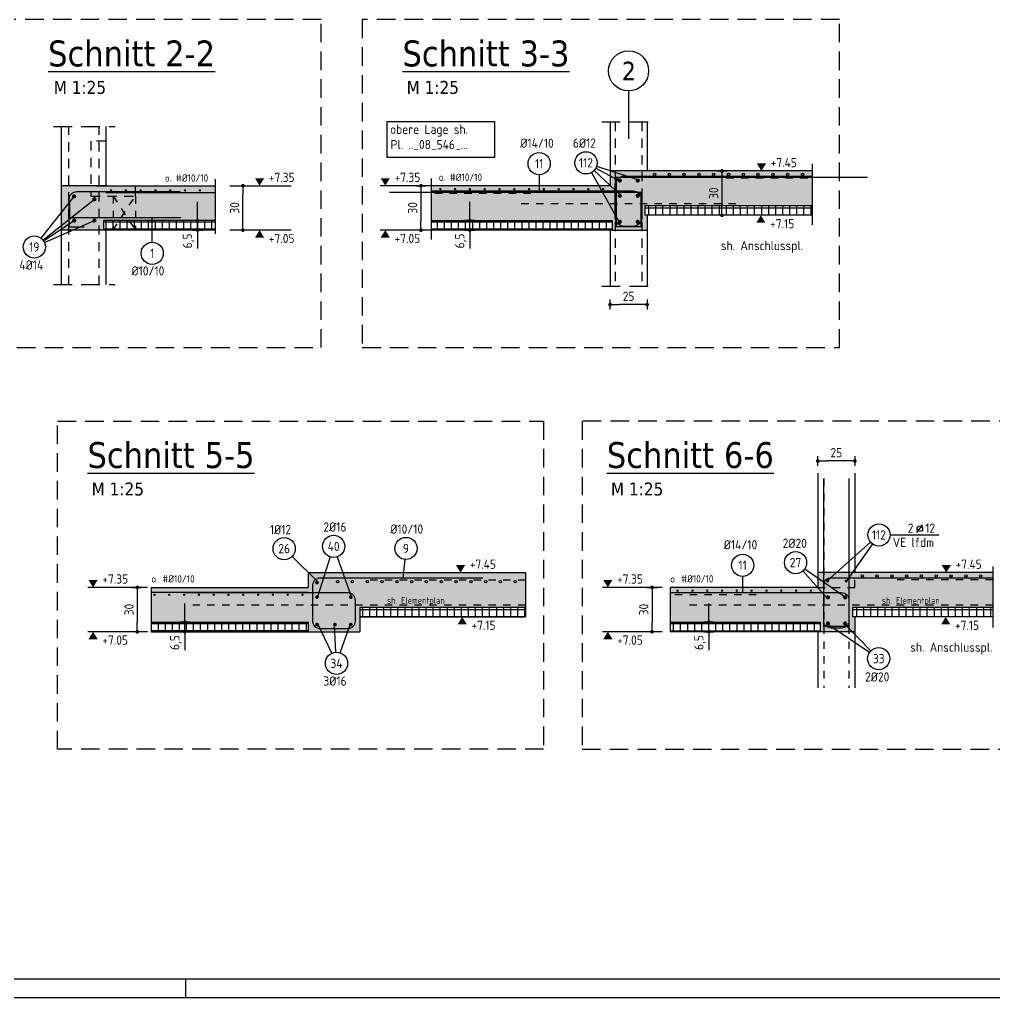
# Model space of a CAD drawing. Extents: x -5.2 to 88.6, y -7.1 to 49.1.
# Drawn here: x 14.24 to 27.42, y 0 to 13.21 of the extents above; entities that cross this region are included whole.
import ezdxf
from ezdxf.enums import TextEntityAlignment as Align

# ---------------------------------------------------------------- set-up
doc = ezdxf.new("R2010")
doc.units = 0
doc.header["$LTSCALE"] = 0.5
for name, pattern in [('AUSGEZOGEN', [1000.01, 1000, 0.01]), ('DASHED', [0.75, 0.5, -0.25]), ('HIDDEN', [0.375, 0.25, -0.125]), ('HIDDEN2', [0.187, 0.125, -0.062]), ('PUNKT', [0.175, 0.05, -0.125]), ('STRICHLINIE', [0.75, 0.5, -0.25]), ('VERDECKT', [0.375, 0.25, -0.125])]:
    doc.linetypes.add(name, pattern=pattern)
for name, color, linetype in [('ACHSEN', 7, 'Continuous'), ('AFU', 7, 'Continuous'), ('BETON', 7, 'Continuous'), ('DETAIL', 7, 'Continuous'), ('DRUEBER', 7, 'Continuous'), ('grau_mittel', 7, 'Continuous'), ('Halbfertigteile', 7, 'Continuous'), ('HILFE', 7, 'Continuous'), ('koten', 7, 'Continuous'), ('MASSE', 7, 'Continuous'), ('RAHMEN', 7, 'Continuous'), ('RND', 7, 'Continuous'), ('RND-1', 7, 'Continuous'), ('SFP_Achsen', 7, 'Continuous'), ('TEXT', 7, 'Continuous'), ('VERDECKT1', 7, 'Continuous')]:
    doc.layers.add(name, color=color, linetype=linetype)
doc.layers.add('NOPLOT', color=7, linetype='Continuous', plot=False)
doc.styles.add('helv', font='tahoma.ttf')
doc.styles.add('txt', font='isocp.shx')
doc.linetypes.add('AFU_50L', pattern='A,0.75,["/",Standard,S=0.2,R=0,X=-0.01,Y=-0.1],0.07,["/",Standard,S=0.2,R=0,X=-0.01,Y=-0.1],0.75', length=1.57)
doc.linetypes.add('AFU_50M', pattern='A,0.45,["/",Standard,S=0.2,R=0,X=-0.01,Y=-0.1],0.07,["/",Standard,S=0.2,R=0,X=-0.01,Y=-0.1],0.45', length=0.97)
doc.dimstyles.new('DOT_I', dxfattribs={"dimscale": 0.5, "dimtxt": 0.25, "dimasz": 0.25, "dimexe": 0.1, "dimexo": 0.3, "dimgap": 0.1, "dimtad": 1, "dimdec": 3, "dimzin": 3, "dimtxsty": 'txt', "dimblk": 'DOT', "dimblk1": 'DOT', "dimblk2": 'DOT', "dimsah": 1, "dimcen": 0.1, "dimse1": 1, "dimse2": 1, "dimazin": 0, "dimtfac": 1, "dimtdec": 4, "dimtix": 1, "dimtmove": 2, "dimatfit": 3, "dimfxl": 0, "dimtvp": 1, "dimtolj": 1, "dimtzin": 0, "dimarcsym": 0})
pattern_1 = [(180, (-0.6844, 0.85745), (-7e-18, -0.09525), []), (270, (-0.6844, 0.85745), (0.09525, -2e-17), [])]

# ---------------------------------------------------------------- blocks, each defined once
blk = doc.blocks.new('okrd_u')
at = {"layer": 'koten', "color": 7, "linetype": 'Continuous'}
blk.add_solid([(-0.125, -0.202), (0.125, -0.202), (0, 0)], dxfattribs=at)
at = {"layer": 'koten', "style": 'txt'}
blk.add_attdef('OKRD', (0.25, -0.35), '', height=0.25, dxfattribs=at)
blk = doc.blocks.new('okrd_o')
at = {"layer": 'koten', "color": 7, "linetype": 'Continuous'}
blk.add_solid([(-0.125, 0.202), (0.125, 0.202), (0, 0)], dxfattribs=at)
at = {"layer": 'koten', "style": 'txt'}
blk.add_attdef('OKRD', (0.25, 0.1), '', height=0.25, dxfattribs=at)
blk = doc.blocks.new('DOT')
at = {"layer": 'MASSE', "color": 7, "linetype": 'Continuous'}
for p, q in [((0, 0), (-1, 0)), ((0, 0.54), (0, -0.54))]:
    blk.add_line(p, q, dxfattribs=at)
at = {"layer": 'MASSE', "color": 7, "linetype": 'Continuous', "const_width": 0.2}
blk.add_lwpolyline([(-0.1, 0, 1), (0.1, 0, 1)], format="xyb", close=True, dxfattribs=at)
blk = doc.blocks.new('*D24')
at = {"layer": 'Defpoints', "color": 0, "linetype": 'AUSGEZOGEN', "transparency": 16777216}
for p in [(17.261, 10.966), (17.261, 10.966), (17.261, 10.366)]:
    blk.add_point(p, dxfattribs=at)
at = {"layer": 'MASSE', "color": 0, "linetype": 'AUSGEZOGEN', "lineweight": -2, "transparency": 16777216}
blk.add_line((17.261, 10.491), (17.261, 10.841), dxfattribs=at)
at = {"layer": 'MASSE', "color": 0, "linetype": 'AUSGEZOGEN', "lineweight": -2, "transparency": 16777216, "xscale": 0.125, "yscale": 0.125, "zscale": 0.125}
for p, rotation in [((17.261, 10.966), 90), ((17.261, 10.366), 270)]:
    blk.add_blockref('DOT', p, dxfattribs=dict(at, rotation=rotation))
at = {"layer": 'MASSE', "color": 0, "linetype": 'AUSGEZOGEN', "transparency": 16777216, "insert": (17.149, 10.666), "char_height": 0.125, "attachment_point": 5, "rotation": 90, "style": 'txt'}
blk.add_mtext('\\A1;30', dxfattribs=at)
blk = doc.blocks.new('*D25')
at = {"layer": 'Defpoints', "color": 0, "linetype": 'AUSGEZOGEN', "transparency": 16777216}
for p in [(22.223, 9.36), (22.223, 9.36), (22.723, 9.36)]:
    blk.add_point(p, dxfattribs=at)
at = {"layer": 'MASSE', "color": 0, "linetype": 'AUSGEZOGEN', "lineweight": -2, "transparency": 16777216}
blk.add_line((22.598, 9.36), (22.348, 9.36), dxfattribs=at)
at = {"layer": 'MASSE', "color": 0, "linetype": 'AUSGEZOGEN', "lineweight": -2, "transparency": 16777216, "xscale": 0.125, "yscale": 0.125, "zscale": 0.125, "rotation": 180}
blk.add_blockref('DOT', (22.223, 9.36), dxfattribs=at)
at = {"layer": 'MASSE', "color": 0, "linetype": 'AUSGEZOGEN', "lineweight": -2, "transparency": 16777216, "xscale": 0.125, "yscale": 0.125, "zscale": 0.125}
blk.add_blockref('DOT', (22.723, 9.36), dxfattribs=at)
at = {"layer": 'MASSE', "color": 0, "linetype": 'AUSGEZOGEN', "transparency": 16777216, "insert": (22.473, 9.472), "char_height": 0.125, "attachment_point": 5, "style": 'txt'}
blk.add_mtext('\\A1;25', dxfattribs=at)
blk = doc.blocks.new('*D26')
at = {"layer": 'Defpoints', "color": 0, "linetype": 'AUSGEZOGEN', "transparency": 16777216}
for p in [(23.734, 11.166), (23.734, 10.566), (23.734, 10.566)]:
    blk.add_point(p, dxfattribs=at)
at = {"layer": 'MASSE', "color": 0, "linetype": 'AUSGEZOGEN', "lineweight": -2, "transparency": 16777216}
blk.add_line((23.734, 11.041), (23.734, 10.691), dxfattribs=at)
at = {"layer": 'MASSE', "color": 0, "linetype": 'AUSGEZOGEN', "lineweight": -2, "transparency": 16777216, "xscale": 0.125, "yscale": 0.125, "zscale": 0.125}
for p, rotation in [((23.734, 11.166), 90), ((23.734, 10.566), 270)]:
    blk.add_blockref('DOT', p, dxfattribs=dict(at, rotation=rotation))
at = {"layer": 'MASSE', "color": 0, "linetype": 'AUSGEZOGEN', "transparency": 16777216, "insert": (23.622, 10.866), "char_height": 0.125, "attachment_point": 5, "rotation": 90, "style": 'txt'}
blk.add_mtext('\\A1;30', dxfattribs=at)
blk = doc.blocks.new('RND_HIN')
at = {"layer": 'RND', "color": 7, "linetype": 'Continuous'}
blk.add_circle((0, 0), 0.3, dxfattribs=at)
at = {"layer": 'RND', "color": 7, "linetype": 'Continuous', "style": 'txt'}
blk.add_attdef('POSI', text='', height=0.25, dxfattribs=at).set_placement((0, 0), align=Align.MIDDLE)
blk = doc.blocks.new('*D27')
at = {"layer": 'Defpoints', "color": 0, "linetype": 'AUSGEZOGEN', "transparency": 16777216}
for p in [(19.667, 10.966), (19.667, 10.366), (19.667, 10.366)]:
    blk.add_point(p, dxfattribs=at)
at = {"layer": 'MASSE', "color": 0, "linetype": 'AUSGEZOGEN', "lineweight": -2, "transparency": 16777216}
blk.add_line((19.667, 10.841), (19.667, 10.491), dxfattribs=at)
at = {"layer": 'MASSE', "color": 0, "linetype": 'AUSGEZOGEN', "lineweight": -2, "transparency": 16777216, "xscale": 0.125, "yscale": 0.125, "zscale": 0.125}
for p, rotation in [((19.667, 10.966), 90), ((19.667, 10.366), 270)]:
    blk.add_blockref('DOT', p, dxfattribs=dict(at, rotation=rotation))
at = {"layer": 'MASSE', "color": 0, "linetype": 'AUSGEZOGEN', "transparency": 16777216, "insert": (19.555, 10.666), "char_height": 0.125, "attachment_point": 5, "rotation": 90, "style": 'txt'}
blk.add_mtext('\\A1;30', dxfattribs=at)
blk = doc.blocks.new('*D31')
at = {"layer": 'Defpoints', "color": 0, "linetype": 'AUSGEZOGEN', "transparency": 16777216}
for p in [(15.834, 5.54), (15.834, 4.94), (15.834, 4.94)]:
    blk.add_point(p, dxfattribs=at)
at = {"layer": 'MASSE', "color": 0, "linetype": 'AUSGEZOGEN', "lineweight": -2, "transparency": 16777216}
blk.add_line((15.834, 5.415), (15.834, 5.065), dxfattribs=at)
at = {"layer": 'MASSE', "color": 0, "linetype": 'AUSGEZOGEN', "lineweight": -2, "transparency": 16777216, "xscale": 0.125, "yscale": 0.125, "zscale": 0.125}
for p, rotation in [((15.834, 5.54), 90), ((15.834, 4.94), 270)]:
    blk.add_blockref('DOT', p, dxfattribs=dict(at, rotation=rotation))
at = {"layer": 'MASSE', "color": 0, "linetype": 'AUSGEZOGEN', "transparency": 16777216, "insert": (15.722, 5.24), "char_height": 0.125, "attachment_point": 5, "rotation": 90, "style": 'txt'}
blk.add_mtext('\\A1;30', dxfattribs=at)
blk = doc.blocks.new('DINA0')
at = {"layer": 'RAHMEN', "color": 5}
blk.add_line((2, 0.5), (118.4, 0.5), dxfattribs=at)
at = {"layer": 'RAHMEN', "color": 7}
blk.add_line((21, 0), (21, 0.5), dxfattribs=at)
at = {"layer": 'RAHMEN'}
blk.add_line((0, 0), (118.9, 0), dxfattribs=at)
blk = doc.blocks.new('*D49')
at = {"layer": 'Defpoints', "color": 0, "linetype": 'AUSGEZOGEN', "transparency": 16777216}
for p in [(22.791, 5.54), (22.791, 4.94), (22.791, 4.94)]:
    blk.add_point(p, dxfattribs=at)
at = {"layer": 'MASSE', "color": 0, "linetype": 'AUSGEZOGEN', "lineweight": -2, "transparency": 16777216}
blk.add_line((22.791, 5.415), (22.791, 5.065), dxfattribs=at)
at = {"layer": 'MASSE', "color": 0, "linetype": 'AUSGEZOGEN', "lineweight": -2, "transparency": 16777216, "xscale": 0.125, "yscale": 0.125, "zscale": 0.125}
for p, rotation in [((22.791, 5.54), 90), ((22.791, 4.94), 270)]:
    blk.add_blockref('DOT', p, dxfattribs=dict(at, rotation=rotation))
at = {"layer": 'MASSE', "color": 0, "linetype": 'AUSGEZOGEN', "transparency": 16777216, "insert": (22.678, 5.24), "char_height": 0.125, "attachment_point": 5, "rotation": 90, "style": 'txt'}
blk.add_mtext('\\A1;30', dxfattribs=at)
blk = doc.blocks.new('*D50')
at = {"layer": 'Defpoints', "color": 0, "linetype": 'AUSGEZOGEN', "transparency": 16777216}
for p in [(25.03, 7.247), (25.03, 7.247), (25.53, 7.247)]:
    blk.add_point(p, dxfattribs=at)
at = {"layer": 'MASSE', "color": 0, "linetype": 'AUSGEZOGEN', "lineweight": -2, "transparency": 16777216}
blk.add_line((25.405, 7.247), (25.155, 7.247), dxfattribs=at)
at = {"layer": 'MASSE', "color": 0, "linetype": 'AUSGEZOGEN', "lineweight": -2, "transparency": 16777216, "xscale": 0.125, "yscale": 0.125, "zscale": 0.125, "rotation": 180}
blk.add_blockref('DOT', (25.03, 7.247), dxfattribs=at)
at = {"layer": 'MASSE', "color": 0, "linetype": 'AUSGEZOGEN', "lineweight": -2, "transparency": 16777216, "xscale": 0.125, "yscale": 0.125, "zscale": 0.125}
blk.add_blockref('DOT', (25.53, 7.247), dxfattribs=at)
at = {"layer": 'MASSE', "color": 0, "linetype": 'AUSGEZOGEN', "transparency": 16777216, "insert": (25.28, 7.36), "char_height": 0.125, "attachment_point": 5, "style": 'txt'}
blk.add_mtext('\\A1;25', dxfattribs=at)
blk = doc.blocks.new('RND_LEI')
at = {"layer": 'RND', "color": 7, "linetype": 'Continuous'}
blk.add_line((1.022, 0.066), (1.19, 0.27), dxfattribs=at)
for centre, radius in [((0, 0), 0.3), ((1.106, 0.168), 0.075)]:
    blk.add_circle(centre, radius, dxfattribs=at)
at = {"layer": 'RND', "color": 7, "linetype": 'Continuous', "style": 'txt'}
blk.add_attdef('ANZ', text='', height=0.25, dxfattribs=at).set_placement((0.931, 0.057), align=Align.RIGHT)
for tag, p in [('DUM', (1.253, 0.057)), ('ABSTD', (1.674, 0.057)), ('POSTXT', (0.374, -0.327))]:
    blk.add_attdef(tag, p, '', height=0.25, dxfattribs=at)
blk.add_attdef('POSL', text='', height=0.25, dxfattribs=at).set_placement((0, 0), align=Align.MIDDLE)
blk = doc.blocks.new('*D71')
at = {"layer": 'Defpoints', "color": 0, "linetype": 'AUSGEZOGEN', "transparency": 16777216}
for p in [(16.476, 5.07), (16.476, 5.07), (16.476, 4.94)]:
    blk.add_point(p, dxfattribs=at)
at = {"layer": 'MASSE', "color": 0, "linetype": 'AUSGEZOGEN', "lineweight": -2, "transparency": 16777216}
for p, q in [((16.476, 5.195), (16.476, 5.32)), ((16.476, 4.94), (16.476, 5.07)), ((16.476, 4.815), (16.476, 4.69))]:
    blk.add_line(p, q, dxfattribs=at)
at = {"layer": 'MASSE', "color": 0, "linetype": 'AUSGEZOGEN', "lineweight": -2, "transparency": 16777216, "xscale": 0.125, "yscale": 0.125, "zscale": 0.125}
for p, rotation in [((16.476, 5.07), 270), ((16.476, 4.94), 90)]:
    blk.add_blockref('DOT', p, dxfattribs=dict(at, rotation=rotation))
at = {"layer": 'MASSE', "color": 0, "linetype": 'AUSGEZOGEN', "transparency": 16777216, "insert": (16.355, 4.794), "char_height": 0.125, "attachment_point": 5, "rotation": 90, "style": 'txt'}
blk.add_mtext('\\A1;6,5', dxfattribs=at)
blk = doc.blocks.new('*D72')
at = {"layer": 'Defpoints', "color": 0, "linetype": 'AUSGEZOGEN', "transparency": 16777216}
for p in [(23.559, 5.07), (23.559, 5.07), (23.559, 4.94)]:
    blk.add_point(p, dxfattribs=at)
at = {"layer": 'MASSE', "color": 0, "linetype": 'AUSGEZOGEN', "lineweight": -2, "transparency": 16777216}
for p, q in [((23.559, 5.195), (23.559, 5.32)), ((23.559, 4.94), (23.559, 5.07)), ((23.559, 4.815), (23.559, 4.69))]:
    blk.add_line(p, q, dxfattribs=at)
at = {"layer": 'MASSE', "color": 0, "linetype": 'AUSGEZOGEN', "lineweight": -2, "transparency": 16777216, "xscale": 0.125, "yscale": 0.125, "zscale": 0.125}
for p, rotation in [((23.559, 5.07), 270), ((23.559, 4.94), 90)]:
    blk.add_blockref('DOT', p, dxfattribs=dict(at, rotation=rotation))
at = {"layer": 'MASSE', "color": 0, "linetype": 'AUSGEZOGEN', "transparency": 16777216, "insert": (23.437, 4.794), "char_height": 0.125, "attachment_point": 5, "rotation": 90, "style": 'txt'}
blk.add_mtext('\\A1;6,5', dxfattribs=at)
blk = doc.blocks.new('*D73')
at = {"layer": 'Defpoints', "color": 0, "linetype": 'AUSGEZOGEN', "transparency": 16777216}
for p in [(20.327, 10.496), (20.327, 10.496), (20.327, 10.366)]:
    blk.add_point(p, dxfattribs=at)
at = {"layer": 'MASSE', "color": 0, "linetype": 'AUSGEZOGEN', "lineweight": -2, "transparency": 16777216}
for p, q in [((20.327, 10.621), (20.327, 10.746)), ((20.327, 10.366), (20.327, 10.496)), ((20.327, 10.241), (20.327, 10.116))]:
    blk.add_line(p, q, dxfattribs=at)
at = {"layer": 'MASSE', "color": 0, "linetype": 'AUSGEZOGEN', "lineweight": -2, "transparency": 16777216, "xscale": 0.125, "yscale": 0.125, "zscale": 0.125}
for p, rotation in [((20.327, 10.496), 270), ((20.327, 10.366), 90)]:
    blk.add_blockref('DOT', p, dxfattribs=dict(at, rotation=rotation))
at = {"layer": 'MASSE', "color": 0, "linetype": 'AUSGEZOGEN', "transparency": 16777216, "insert": (20.206, 10.219), "char_height": 0.125, "attachment_point": 5, "rotation": 90, "style": 'txt'}
blk.add_mtext('\\A1;6,5', dxfattribs=at)
blk = doc.blocks.new('*D76')
at = {"layer": 'Defpoints', "color": 0, "linetype": 'AUSGEZOGEN', "transparency": 16777216}
for p in [(16.648, 10.496), (16.648, 10.496), (16.648, 10.366)]:
    blk.add_point(p, dxfattribs=at)
at = {"layer": 'MASSE', "color": 0, "linetype": 'AUSGEZOGEN', "lineweight": -2, "transparency": 16777216}
for p, q in [((16.648, 10.621), (16.648, 10.746)), ((16.648, 10.366), (16.648, 10.496)), ((16.648, 10.241), (16.648, 10.116))]:
    blk.add_line(p, q, dxfattribs=at)
at = {"layer": 'MASSE', "color": 0, "linetype": 'AUSGEZOGEN', "lineweight": -2, "transparency": 16777216, "xscale": 0.125, "yscale": 0.125, "zscale": 0.125}
for p, rotation in [((16.648, 10.496), 270), ((16.648, 10.366), 90)]:
    blk.add_blockref('DOT', p, dxfattribs=dict(at, rotation=rotation))
at = {"layer": 'MASSE', "color": 0, "linetype": 'AUSGEZOGEN', "transparency": 16777216, "insert": (16.526, 10.219), "char_height": 0.125, "attachment_point": 5, "rotation": 90, "style": 'txt'}
blk.add_mtext('\\A1;6,5', dxfattribs=at)

msp = doc.modelspace()

# ---------------------------------------------------------------- hatches: boundary and pattern name
at = {"layer": 'grau_mittel', "transparency": 33554687}
h = msp.add_hatch(color=61, dxfattribs=at)
h.paths.add_polyline_path([(24.9524, 11.0758), (24.9524, 11.1658), (22.7228, 11.1658), (22.2228, 11.1658), (22.2228, 10.9658), (19.8029, 10.9658), (19.8029, 10.8758), (22.3028, 10.8758), (22.3028, 11.0758)])
h.paths.add_polyline_path([(24.9524, 10.6958), (24.9524, 11.0758), (22.3028, 11.0758), (22.3028, 10.8758), (22.6428, 10.8758), (22.6428, 10.4158), (22.3028, 10.4158), (22.3028, 10.8758), (19.8029, 10.8758), (19.8029, 10.4958), (22.2528, 10.4958), (22.2528, 10.3658), (22.7228, 10.3658), (22.7228, 10.5658), (22.6928, 10.5658), (22.6928, 10.6958)])
h.paths.add_polyline_path([(22.6428, 10.8758), (22.3028, 10.8758), (22.3028, 10.4158), (22.6428, 10.4158)], flags=17)
for points in [[(14.8078, 10.9658), (14.8078, 10.3658), (15.3778, 10.3658), (15.3778, 10.4958), (16.8874, 10.4958), (16.8874, 10.9658)], [(27.3945, 5.2701), (27.3945, 5.7401), (25.5301, 5.7401), (25.0301, 5.7401), (25.0301, 5.5401), (23.0347, 5.5401), (23.0347, 5.0701), (25.0601, 5.0701), (25.0601, 4.9401), (25.5301, 4.9401), (25.5301, 5.1401), (25.5001, 5.1401), (25.5001, 5.2701)]]:
    msp.add_hatch(color=61, dxfattribs=at).paths.add_polyline_path(points)
at = {"layer": 'grau_mittel'}
msp.add_hatch(color=61, dxfattribs=at).paths.add_polyline_path([(18.8416, 5.2701), (21.0788, 5.2701), (21.0788, 5.7401), (18.1416, 5.7401), (18.1416, 5.5401), (16.0231, 5.5401), (16.0231, 5.0701), (18.1416, 5.0701), (18.1416, 4.9401), (18.8416, 4.9401)])
at = {"layer": 'Halbfertigteile', "linetype": 'AUSGEZOGEN', "transparency": 33554687}
h = msp.add_hatch(dxfattribs=at)
h.set_pattern_fill('ANSI37', color=171, scale=0.03, angle=135, style=0)
h.set_pattern_definition(pattern_1)
h.paths.add_polyline_path([(19.8029, 10.4958), (19.8029, 10.3658), (22.2528, 10.3658), (22.2528, 10.4958)])
h.paths.add_polyline_path([(22.6928, 10.6958), (22.6928, 10.5658), (24.9524, 10.5658), (24.9524, 10.6958)])
h = msp.add_hatch(dxfattribs=at)
h.set_pattern_fill('ANSI37', color=171, scale=0.03, angle=135, style=0)
h.set_pattern_definition(pattern_1)
h.paths.add_polyline_path([(15.3778, 10.4958), (15.3778, 10.3658), (16.8874, 10.3658), (16.8874, 10.4958)])
h = msp.add_hatch(dxfattribs=at)
h.set_pattern_fill('ANSI37', color=171, scale=0.03, angle=135, style=0)
h.set_pattern_definition([(180, (-24.64875, -4.56825), (-7e-18, -0.09525), []), (270, (-24.64875, -4.56825), (0.09525, -2e-17), [])])
h.paths.add_polyline_path([(18.1416, 4.9401), (18.1416, 5.0701), (16.0231, 5.0701), (16.0231, 4.9401)])
h.paths.add_polyline_path([(21.0788, 5.1401), (21.0788, 5.2701), (18.8416, 5.2701), (18.8416, 5.1401)])
at = {"layer": 'Halbfertigteile', "transparency": 33554687}
h = msp.add_hatch(dxfattribs=at)
h.set_pattern_fill('ANSI37', color=171, scale=0.03, angle=135, style=0)
h.set_pattern_definition([(180, (11.93639, 18.76583), (-7e-18, -0.09525), []), (270, (11.93639, 18.76583), (0.09525, -2e-17), [])])
h.paths.add_polyline_path([(23.0347, 5.0701), (23.0347, 4.9401), (25.0601, 4.9401), (25.0601, 5.0701)])
h.paths.add_polyline_path([(25.5001, 5.2701), (25.5001, 5.1401), (27.3945, 5.1401), (27.3945, 5.2701)])

# ---------------------------------------------------------------- linework, layer by layer
at = {"layer": 'ACHSEN', "color": 140, "linetype": 'AUSGEZOGEN'}
msp.add_line((22.4728, 12.2465), (22.4728, 11.599), dxfattribs=at)
at = {"layer": 'AFU', "color": 8, "linetype": 'AFU_50M'}
for p, q in [((22.7228, 11.1658), (22.2228, 11.1658)), ((15.3778, 10.3658), (14.8078, 10.3658)), ((22.2528, 10.3658), (22.7228, 10.3658)), ((25.5301, 5.7401), (25.0301, 5.7401)), ((25.5301, 4.9401), (25.0601, 4.9401))]:
    msp.add_line(p, q, dxfattribs=at)
at = {"layer": 'AFU', "color": 8, "linetype": 'AFU_50L'}
msp.add_line((15.4078, 10.9658), (14.8078, 10.9658), dxfattribs=at)
at = {"layer": 'BETON', "color": 6, "linetype": 'AUSGEZOGEN'}
for p, q in [((14.8078, 9.6296), (14.8078, 11.7671)), ((15.4078, 11.7671), (15.4078, 10.9658)), ((22.2228, 11.8284), (22.2228, 10.9658)), ((22.7228, 11.8284), (22.7228, 11.1658)), ((24.9524, 11.1658), (22.7228, 11.1658)), ((15.4078, 10.9658), (16.8874, 10.9658)), ((22.2228, 10.9658), (19.8029, 10.9658)), ((24.9524, 10.6958), (22.6928, 10.6958)), ((22.6928, 10.6958), (22.6928, 10.5658)), ((16.8874, 10.4958), (15.3778, 10.4958)), ((15.3778, 10.4958), (15.3778, 10.3658)), ((19.8029, 10.4958), (22.2528, 10.4958)), ((22.2528, 10.4958), (22.2528, 10.3658)), ((24.9524, 10.5658), (22.6928, 10.5658)), ((22.7228, 10.5658), (22.7228, 9.6102)), ((16.8874, 10.3658), (15.3778, 10.3658)), ((15.4078, 10.3658), (15.4078, 9.6296)), ((22.2528, 10.3658), (19.8029, 10.3658)), ((22.2228, 10.3658), (22.2228, 9.6102)), ((25.0301, 7.0834), (25.0301, 5.5401)), ((25.5301, 7.0834), (25.5301, 5.7401)), ((18.1416, 5.7401), (21.0788, 5.7401)), ((18.1416, 5.7401), (18.1416, 5.5401)), ((27.3945, 5.7401), (25.5301, 5.7401)), ((16.0231, 5.5401), (18.1416, 5.5401)), ((25.0301, 5.5401), (23.0347, 5.5401)), ((18.8416, 5.2701), (18.8416, 4.9401)), ((21.0788, 5.2701), (18.8416, 5.2701)), ((27.3945, 5.2701), (25.5001, 5.2701)), ((25.5001, 5.2701), (25.5001, 5.1401)), ((16.0231, 5.0701), (18.1416, 5.0701)), ((18.1416, 5.0701), (18.1416, 4.9401)), ((18.8416, 5.1401), (21.0788, 5.1401)), ((23.0347, 5.0701), (25.0601, 5.0701)), ((25.0601, 5.0701), (25.0601, 4.9401)), ((27.3945, 5.1401), (25.5001, 5.1401)), ((25.5301, 5.1401), (25.5301, 4.1807)), ((16.0231, 4.9401), (18.8416, 4.9401)), ((25.0601, 4.9401), (23.0347, 4.9401)), ((25.0301, 4.9401), (25.0301, 4.1807))]:
    msp.add_line(p, q, dxfattribs=at)
at = {"layer": 'BETON', "color": 7, "linetype": 'AUSGEZOGEN'}
for p, q in [((14.8578, 10.9658), (14.8078, 10.9658)), ((15.2778, 10.9658), (15.4078, 10.9658))]:
    msp.add_line(p, q, dxfattribs=at)
at = {"layer": 'DETAIL', "color": 102, "linetype": 'STRICHLINIE'}
for points in [[(13.833, 13.2105), (13.833, 8.7783), (18.3188, 8.7783), (18.3188, 13.2105)], [(18.8737, 13.2105), (18.8737, 8.7783), (25.3217, 8.7783), (25.3217, 13.2105)], [(14.7559, 3.3526), (14.7559, 7.7848), (21.3249, 7.7848), (21.3249, 3.3526)], [(21.8434, 7.7848), (21.8434, 3.3526), (27.7286, 3.3526), (27.7286, 7.7848)]]:
    msp.add_lwpolyline(points, close=True, dxfattribs=at)
at = {"layer": 'DRUEBER', "color": 171, "linetype": 'PUNKT'}
for p, q in [((15.5078, 10.8258), (15.5078, 10.3658)), ((15.5078, 10.3658), (15.8078, 10.8258)), ((15.5078, 10.8258), (15.8078, 10.3658)), ((15.8078, 10.8258), (15.8078, 10.3658))]:
    msp.add_line(p, q, dxfattribs=at)
at = {"layer": 'DRUEBER', "color": 7, "linetype": 'PUNKT'}
for p, q in [((25.5301, 5.5401), (25.5301, 5.7401)), ((25.0301, 5.5401), (25.5301, 5.5401))]:
    msp.add_line(p, q, dxfattribs=at)
at = {"layer": 'HILFE', "color": 102, "linetype": 'DASHED'}
for p, q in [((14.7016, 11.7671), (15.5342, 11.7671)), ((22.1106, 11.8284), (22.8574, 11.8284)), ((14.7016, 9.6296), (15.5342, 9.6296)), ((22.1106, 9.6102), (22.8574, 9.6102))]:
    msp.add_line(p, q, dxfattribs=at)
at = {"layer": 'HILFE', "color": 102, "linetype": 'AUSGEZOGEN'}
for p, q in [((17.084, 10.9658), (17.9114, 10.9658)), ((19.8029, 10.9658), (19.1139, 10.9658)), ((17.9114, 10.3658), (17.084, 10.3658)), ((19.8029, 10.3658), (19.1139, 10.3658)), ((15.97, 5.5401), (15.1655, 5.5401)), ((22.9265, 5.5401), (22.122, 5.5401)), ((15.97, 4.9401), (15.1655, 4.9401)), ((22.9265, 4.9401), (22.122, 4.9401))]:
    msp.add_line(p, q, dxfattribs=at)
msp.add_lwpolyline([(19.2116, 11.8322), (20.6592, 11.8322), (20.6592, 11.3471), (19.2116, 11.3471)], close=True, dxfattribs=at)
at = {"layer": 'NOPLOT', "color": 191, "linetype": 'Continuous'}
for p, q in [((24.9524, 11.2627), (24.9524, 10.4386)), ((16.8874, 11.0538), (16.8874, 10.315)), ((19.8029, 11.0627), (19.8029, 10.2386)), ((27.3945, 5.822), (27.3945, 4.9963))]:
    msp.add_line(p, q, dxfattribs=at)
at = {"layer": 'NOPLOT', "color": 191, "linetype": 'AUSGEZOGEN'}
for p, q in [((21.0788, 5.7401), (21.0788, 5.1401)), ((16.0231, 5.5401), (16.0231, 4.9401)), ((23.0347, 5.5401), (23.0347, 4.9401))]:
    msp.add_line(p, q, dxfattribs=at)
at = {"layer": 'NOPLOT', "color": 191, "linetype": 'Continuous'}
for points in [[(25.7028, 11.0758), (22.3028, 11.0758), (22.3028, 10.4158), (22.6428, 10.4158), (22.6428, 10.8758), (19.2428, 10.8758)], [(25.4501, 7.0101), (25.4501, 5.0101), (25.1101, 5.0101), (25.1101, 7.0101)]]:
    msp.add_lwpolyline(points, dxfattribs=at)
at = {"layer": 'RND', "color": 1, "linetype": 'HIDDEN'}
for p, q in [((22.2928, 11.8284), (22.2928, 9.6102)), ((22.6528, 11.8284), (22.6528, 9.6102))]:
    msp.add_line(p, q, dxfattribs=at)
at = {"layer": 'RND', "color": 102, "linetype": 'AUSGEZOGEN'}
for p, q in [((22.0397, 11.2291), (22.6212, 11.0416)), ((21.2643, 11.1138), (21.2643, 10.8958)), ((21.9701, 11.1442), (22.3408, 10.4811)), ((22.0064, 11.1726), (22.3584, 10.8431)), ((22.0289, 11.2039), (22.3408, 11.0357)), ((14.535, 10.2556), (14.9805, 10.8214)), ((14.5596, 10.2311), (15.2547, 10.7837)), ((14.5672, 10.2208), (14.9805, 10.4952)), ((14.5795, 10.1982), (15.2547, 10.4952)), ((16.0356, 10.2026), (16.0356, 10.5308)), ((25.7435, 6.1485), (25.1572, 5.627)), ((25.7691, 6.1257), (25.4121, 5.6202)), ((17.9258, 5.9574), (18.2706, 5.6172)), ((18.4419, 5.9502), (18.271, 5.4127)), ((18.537, 5.9516), (18.7255, 5.4147)), ((19.4497, 5.9164), (19.4242, 5.6644)), ((24.014, 5.6881), (24.014, 5.4701)), ((24.8284, 5.7624), (25.1474, 5.4026)), ((24.8524, 5.7895), (25.4034, 5.4096)), ((18.4617, 4.6497), (18.2727, 5.048)), ((18.5178, 4.6639), (18.4982, 5.0264)), ((18.5762, 4.6555), (18.7081, 5.0264)), ((25.7285, 4.661), (25.1663, 5.0386)), ((25.7478, 4.6843), (25.3994, 5.0386))]:
    msp.add_line(p, q, dxfattribs=at)
at = {"layer": 'RND', "color": 7, "linetype": 'HIDDEN2'}
for p, q in [((23.7928, 11.0718), (24.9524, 11.0718)), ((23.9228, 10.7204), (21.0228, 10.7204)), ((27.3945, 5.6401), (26.1001, 5.6401)), ((21.0788, 5.2995), (16.5857, 5.2995)), ((27.3945, 5.2995), (23.2741, 5.2995))]:
    msp.add_line(p, q, dxfattribs=at)
at = {"layer": 'RND', "color": 1, "linetype": 'HIDDEN2'}
for p, q in [((21.1528, 10.8627), (19.8029, 10.8627)), ((24.199, 5.4388), (23.0347, 5.4388))]:
    msp.add_line(p, q, dxfattribs=at)
at = {"layer": 'RND', "color": 7, "linetype": 'AUSGEZOGEN'}
msp.add_line((26.0056, 6.2482), (26.6656, 6.2482), dxfattribs=at)
at = {"layer": 'RND', "color": 1, "linetype": 'HIDDEN'}
for points in [[(14.9078, 9.6296), (14.9078, 11.7671)], [(15.3204, 9.6296), (15.3204, 11.7671)]]:
    msp.add_lwpolyline(points, dxfattribs=at)
at = {"layer": 'RND', "color": 1, "linetype": 'AUSGEZOGEN'}
for points in [[(19.8029, 10.8958), (22.5328, 10.8958, -0.4142136), (22.6528, 10.7758), (22.6528, 10.5358, -0.4142136), (22.5328, 10.4158), (22.4128, 10.4158, -0.4142136), (22.2928, 10.5358), (22.2928, 10.9758, -0.4142136), (22.4128, 11.0958), (24.9524, 11.0958)], [(15.1144, 10.4058), (14.9144, 10.4058), (14.9144, 10.7858, -0.4142136), (15.0144, 10.8858), (16.4144, 10.8858)], [(23.0347, 5.4701), (25.3501, 5.4701, -0.4142136), (25.4501, 5.3701), (25.4501, 5.0901, -0.4142136), (25.3501, 4.9901), (25.2101, 4.9901, -0.4142136), (25.1101, 5.0901), (25.1101, 5.5701, -0.4142136), (25.2101, 5.6701), (27.3945, 5.6701)]]:
    msp.add_lwpolyline(points, format="xyb", dxfattribs=at)
at = {"layer": 'RND', "color": 7, "linetype": 'AUSGEZOGEN'}
for points, const_width in [([(22.3543, 11.049, 1), (22.3543, 11.021, 1)], 0.028), ([(22.5968, 11.049, 1), (22.5968, 11.021, 1)], 0.028), ([(14.9665, 10.8214, 1), (14.9945, 10.8214, 1)], 0.028), ([(15.4714, 10.903, 1), (15.4874, 10.903, 1)], 0.016), ([(15.6794, 10.911, 1), (15.6794, 10.895, 1)], 0.016), ([(15.8794, 10.911, 1), (15.8794, 10.895, 1)], 0.016), ([(16.0794, 10.911, 1), (16.0794, 10.895, 1)], 0.016), ([(16.2794, 10.911, 1), (16.2794, 10.895, 1)], 0.016), ([(16.4794, 10.911, 1), (16.4794, 10.895, 1)], 0.016), ([(16.6794, 10.911, 1), (16.6794, 10.895, 1)], 0.016), ([(19.9283, 10.9288, 1), (19.9283, 10.9128, 1)], 0.016), ([(20.1283, 10.9288, 1), (20.1283, 10.9128, 1)], 0.016), ([(20.3283, 10.9288, 1), (20.3283, 10.9128, 1)], 0.016), ([(20.5283, 10.9288, 1), (20.5283, 10.9128, 1)], 0.016), ([(20.7283, 10.9288, 1), (20.7283, 10.9128, 1)], 0.016), ([(20.9283, 10.9288, 1), (20.9283, 10.9128, 1)], 0.016), ([(21.1283, 10.9288, 1), (21.1283, 10.9128, 1)], 0.016), ([(21.3283, 10.9288, 1), (21.3283, 10.9128, 1)], 0.016), ([(21.5283, 10.9288, 1), (21.5283, 10.9128, 1)], 0.016), ([(21.7283, 10.9288, 1), (21.7283, 10.9128, 1)], 0.016), ([(21.9283, 10.9288, 1), (21.9283, 10.9128, 1)], 0.016), ([(22.1283, 10.9288, 1), (22.1283, 10.9128, 1)], 0.016), ([(22.3543, 10.8438, 1), (22.3543, 10.8158, 1)], 0.028), ([(22.5968, 10.8438, 1), (22.5968, 10.8158, 1)], 0.028), ([(15.2407, 10.7837, 1), (15.2687, 10.7837, 1)], 0.028), ([(14.9665, 10.4952, 1), (14.9945, 10.4952, 1)], 0.028), ([(15.2407, 10.4952, 1), (15.2687, 10.4952, 1)], 0.028), ([(22.3543, 10.4923, 1), (22.3543, 10.4643, 1)], 0.028), ([(22.5968, 10.4923, 1), (22.5968, 10.4643, 1)], 0.028), ([(18.2498, 5.6051, 1), (18.2748, 5.6051, 1)], 0.025), ([(25.1638, 5.6354, 1), (25.1638, 5.6154, 1)], 0.02), ([(25.4128, 5.6354, 1), (25.4128, 5.6154, 1)], 0.02), ([(16.0666, 5.4488, 1), (16.0666, 5.4328, 1)], 0.016), ([(16.2666, 5.4488, 1), (16.2666, 5.4328, 1)], 0.016), ([(16.4666, 5.4488, 1), (16.4666, 5.4328, 1)], 0.016), ([(16.6666, 5.4488, 1), (16.6666, 5.4328, 1)], 0.016), ([(16.8666, 5.4488, 1), (16.8666, 5.4328, 1)], 0.016), ([(17.0666, 5.4488, 1), (17.0666, 5.4328, 1)], 0.016), ([(17.2666, 5.4488, 1), (17.2666, 5.4328, 1)], 0.016), ([(17.4666, 5.4488, 1), (17.4666, 5.4328, 1)], 0.016), ([(17.6666, 5.4488, 1), (17.6666, 5.4328, 1)], 0.016), ([(17.8666, 5.4488, 1), (17.8666, 5.4328, 1)], 0.016), ([(18.0666, 5.4488, 1), (18.0666, 5.4328, 1)], 0.016), ([(18.2498, 5.4089, 1), (18.2748, 5.4089, 1)], 0.025), ([(18.7058, 5.4089, 1), (18.7308, 5.4089, 1)], 0.025), ([(23.1357, 5.5031, 1), (23.1357, 5.4871, 1)], 0.016), ([(23.3357, 5.5031, 1), (23.3357, 5.4871, 1)], 0.016), ([(23.5357, 5.5031, 1), (23.5357, 5.4871, 1)], 0.016), ([(23.7357, 5.5031, 1), (23.7357, 5.4871, 1)], 0.016), ([(23.9357, 5.5031, 1), (23.9357, 5.4871, 1)], 0.016), ([(24.1357, 5.5031, 1), (24.1357, 5.4871, 1)], 0.016), ([(24.3357, 5.5031, 1), (24.3357, 5.4871, 1)], 0.016), ([(24.5357, 5.5031, 1), (24.5357, 5.4871, 1)], 0.016), ([(24.7357, 5.5031, 1), (24.7357, 5.4871, 1)], 0.016), ([(24.9357, 5.5031, 1), (24.9357, 5.4871, 1)], 0.016), ([(25.1663, 5.4181, 1), (25.1663, 5.3901, 1)], 0.028), ([(25.3994, 5.4181, 1), (25.3994, 5.3901, 1)], 0.028), ([(18.2498, 5.0372, 1), (18.2748, 5.0372, 1)], 0.025), ([(18.4924, 5.0372, 1), (18.5174, 5.0372, 1)], 0.025), ([(18.7058, 5.0372, 1), (18.7308, 5.0372, 1)], 0.025), ([(25.1663, 5.0666, 1), (25.1663, 5.0386, 1)], 0.028), ([(25.3994, 5.0666, 1), (25.3994, 5.0386, 1)], 0.028)]:
    msp.add_lwpolyline(points, format="xyb", close=True, dxfattribs=dict(at, const_width=const_width))
at = {"layer": 'RND', "color": 1, "linetype": 'AUSGEZOGEN'}
for points in [[(15.4078, 10.8758), (16.8874, 10.8758)], [(16.4244, 10.5308), (14.9244, 10.5308), (14.9244, 10.7308)], [(16.0231, 5.4751), (18.1416, 5.4751)]]:
    msp.add_lwpolyline(points, dxfattribs=at)
at = {"layer": 'RND', "color": 7, "linetype": 'HIDDEN2'}
for points in [[(25.1101, 7.0101), (25.1101, 4.1807)], [(25.4501, 7.0101), (25.4501, 4.1807)], [(21.0788, 5.6362), (18.8873, 5.6362)]]:
    msp.add_lwpolyline(points, dxfattribs=at)
at = {"layer": 'RND', "color": 7, "linetype": 'AUSGEZOGEN'}
for centre in [(22.823, 11.1208), (23.023, 11.1208), (23.223, 11.1208), (23.423, 11.1208), (23.623, 11.1208), (23.823, 11.1208), (24.023, 11.1208), (24.223, 11.1208), (24.423, 11.1208), (24.623, 11.1208), (24.823, 11.1208), (25.6304, 5.6951), (25.8304, 5.6951), (26.0304, 5.6951), (26.2304, 5.6951), (26.4304, 5.6951), (26.6304, 5.6951), (26.8304, 5.6951), (27.0304, 5.6951), (27.2304, 5.6951), (18.5415, 5.6178), (18.7415, 5.6178), (18.9415, 5.6178), (19.1415, 5.6178), (19.3415, 5.6178), (19.5415, 5.6178), (19.7415, 5.6178), (19.9415, 5.6178), (20.1415, 5.6178), (20.3415, 5.6178), (20.5415, 5.6178), (20.7415, 5.6178), (20.9415, 5.6178)]:
    msp.add_circle(centre, 0.016, dxfattribs=at)
at = {"layer": 'RND-1', "color": 1, "linetype": 'AUSGEZOGEN'}
msp.add_lwpolyline([(20.5014, 5.6644), (18.3014, 5.6644, 0.4142136), (18.2014, 5.5644), (18.2014, 5.0844, 0.4142136), (18.3014, 4.9844), (18.6814, 4.9844, 0.4142136), (18.7814, 5.0844), (18.7814, 5.3644, 0.4142136), (18.6814, 5.4644), (16.4814, 5.4644)], format="xyb", dxfattribs=at)
at = {"layer": 'SFP_Achsen', "color": 7, "linetype": 'AUSGEZOGEN'}
msp.add_circle((22.4728, 12.517), 0.2705, dxfattribs=at)
at = {"layer": 'VERDECKT1', "color": 102, "linetype": 'VERDECKT'}
for p, q in [((15.4078, 11.5658), (15.2078, 11.5658)), ((15.2078, 11.5658), (15.2078, 10.8258)), ((15.8078, 10.8258), (15.8078, 10.9658)), ((15.2078, 10.8258), (15.8078, 10.8258))]:
    msp.add_line(p, q, dxfattribs=at)

# ---------------------------------------------------------------- block references
at = {"layer": 'koten', "color": 6, "linetype": 'AUSGEZOGEN', "xscale": 0.5, "yscale": 0.5, "zscale": 0.5}
for name, p, values in [('okrd_o', (24.2678, 11.1658), {'OKRD': '+7.45'}), ('okrd_o', (19.1848, 10.9658), {'OKRD': '+7.35'}), ('okrd_u', (24.2602, 10.5658), {'OKRD': '+7.15'}), ('okrd_u', (19.1848, 10.3658), {'OKRD': '+7.05'}), ('okrd_o', (26.7661, 5.7401), {'OKRD': '+7.45'}), ('okrd_o', (15.2364, 5.5401), {'OKRD': '+7.35'}), ('okrd_o', (22.1929, 5.5401), {'OKRD': '+7.35'}), ('okrd_u', (26.7585, 5.1401), {'OKRD': '+7.15'}), ('okrd_u', (15.2364, 4.9401), {'OKRD': '+7.05'}), ('okrd_u', (22.1929, 4.9401), {'OKRD': '+7.05'})]:
    msp.add_blockref(name, p, dxfattribs=at).add_auto_attribs(values)
at = {"layer": 'koten', "color": 7, "linetype": 'DASHED', "xscale": 0.5, "yscale": 0.5, "zscale": 0.5}
msp.add_blockref('okrd_o', (17.4863, 10.9658), dxfattribs=at).add_auto_attribs({'OKRD': '+7.35'})
at = {"layer": 'koten', "color": 7, "linetype": 'AUSGEZOGEN', "xscale": 0.5, "yscale": 0.5, "zscale": 0.5}
for name, p, values in [('okrd_u', (17.4863, 10.3658), {'OKRD': '+7.05'}), ('okrd_o', (20.2019, 5.7401), {'OKRD': '+7.45'}), ('okrd_u', (20.2245, 5.1401), {'OKRD': '+7.15'})]:
    msp.add_blockref(name, p, dxfattribs=at).add_auto_attribs(values)
at = {"layer": 'RAHMEN', "color": 7, "linetype": 'AUSGEZOGEN', "xscale": 0.5, "yscale": 0.5, "zscale": 0.5}
msp.add_blockref('DINA0', (5.9889, 0), dxfattribs=at)
at = {"layer": 'RND', "color": 7, "linetype": 'AUSGEZOGEN', "xscale": 0.5, "yscale": 0.5, "zscale": 0.5}
for name, p, values in [('RND_HIN', (21.2643, 11.2638), {'POSI': '11'}), ('RND_HIN', (21.8969, 11.2751), {'POSI': '112'}), ('RND_HIN', (14.4422, 10.1378), {'POSI': '19'}), ('RND_HIN', (16.0356, 10.0526), {'POSI': '1'}), ('RND_LEI', (25.8556, 6.2482), {'POSL': '112', 'DUM': '12', 'ANZ': '2', 'POSTXT': 'VE lfdm'}), ('RND_HIN', (17.819, 6.0628), {'POSI': '26'}), ('RND_HIN', (18.4873, 6.0932), {'POSI': '40'}), ('RND_HIN', (19.4647, 6.0656), {'POSI': '9'}), ('RND_HIN', (24.014, 5.8381), {'POSI': '11'}), ('RND_HIN', (24.7289, 5.8746), {'POSI': '27'}), ('RND_HIN', (18.5259, 4.5142), {'POSI': '34'}), ('RND_HIN', (25.853, 4.5774), {'POSI': '33'})]:
    msp.add_blockref(name, p, dxfattribs=at).add_auto_attribs(values)

# ---------------------------------------------------------------- texts
at = {"layer": 'SFP_Achsen', "color": 6, "linetype": 'AUSGEZOGEN', "style": 'helv'}
msp.add_text('2', height=0.25, dxfattribs=at).set_placement((22.3822, 12.3907))
at = {"layer": 'TEXT', "color": 5, "linetype": 'AUSGEZOGEN', "style": 'helv'}
for s, p in [('%%uSchnitt 2-2', (14.6285, 12.5779)), ('%%uSchnitt 3-3', (19.4171, 12.5779)), ('%%uSchnitt 5-5', (15.1609, 7.1522)), ('%%USchnitt 6-6', (22.1788, 7.1522))]:
    msp.add_text(s, height=0.35, dxfattribs=at).set_placement(p)
at = {"layer": 'TEXT', "color": 1, "linetype": 'AUSGEZOGEN', "style": 'helv'}
for p in [(14.7044, 12.2068), (19.4727, 12.2068), (15.2165, 6.7811), (22.2343, 6.7811)]:
    msp.add_text('M 1:25 ', height=0.175, dxfattribs=at).set_placement(p)
at = {"layer": 'TEXT', "color": 7, "linetype": 'AUSGEZOGEN', "style": 'txt'}
for s, height, p in [('obere Lage sh.', 0.125, (19.2504, 11.6657)), ('Pl. .._08_546_...', 0.125, (19.2568, 11.4591)), ('%%C14/10', 0.125, (21.0094, 11.4786)), ('6%%c12', 0.125, (21.7204, 11.4794)), ('o. #%%c10/10', 0.1, (16.2071, 11.0196)), ('o. #%%c10/10', 0.1, (19.9078, 11.0305)), ('sh. Anschlusspl.', 0.125, (23.7201, 10.0957)), ('4%%C14', 0.125, (14.2402, 9.8322)), ('%%C10/10', 0.125, (15.7552, 9.7525)), ('1%%C12', 0.125, (17.6261, 6.2565)), ('2%%C16', 0.125, (18.3486, 6.293)), ('%%c10/10', 0.125, (19.2525, 6.2647)), ('%%C14/10', 0.125, (23.7591, 6.0529)), ('2%%c20', 0.125, (24.5549, 6.0726)), ('o. #%%c10/10', 0.1, (16.0236, 5.6048)), ('o. #%%c10/10', 0.1, (23.0351, 5.6048)), ('sh. Anschlusspl.', 0.125, (26.2785, 4.67)), ('2%%C20', 0.125, (25.6685, 4.2676)), ('3%%C16', 0.125, (18.3486, 4.2127))]:
    msp.add_text(s, height=height, dxfattribs=at).set_placement(p)
at = {"layer": 'TEXT', "color": 102, "linetype": 'AUSGEZOGEN', "style": 'txt'}
for p in [(19.2085, 5.3179), (25.8969, 5.3179)]:
    msp.add_text('sh. Elementplan', height=0.09, dxfattribs=at).set_placement(p)

# ---------------------------------------------------------------- dimensions: what is measured, and where the dimension line sits
at = {"layer": 'MASSE', "color": 7, "linetype": 'AUSGEZOGEN'}
for base, p1, p2, picture, middle in [((23.7345, 10.5658), (23.7345, 11.1658), (23.7345, 10.5658), '*D26', (23.622, 10.8658)), ((17.2613, 10.9658), (17.2613, 10.3658), (17.2613, 10.9658), '*D24', (17.1488, 10.6658)), ((19.6671, 10.3658), (19.6671, 10.9658), (19.6671, 10.3658), '*D27', (19.5546, 10.6658)), ((15.8342, 4.9401), (15.8342, 5.5401), (15.8342, 4.9401), '*D31', (15.7217, 5.2401)), ((22.7907, 4.9401), (22.7907, 5.5401), (22.7907, 4.9401), '*D49', (22.6782, 5.2401))]:
    dim = msp.add_linear_dim(base=base, p1=p1, p2=p2, angle=90, dimstyle='DOT_I', override={"dimdec": 0, "dimlfac": 50, "dimadec": 3}, dxfattribs=at)
    dim.commit()
    dim.dimension.update_dxf_attribs({"geometry": picture, "text_midpoint": middle})
for base, p1, p2, picture, middle in [((16.6477, 10.4958), (16.6477, 10.3658), (16.6477, 10.4958), '*D76', (16.5259, 10.2195)), ((20.3274, 10.4958), (20.3274, 10.3658), (20.3274, 10.4958), '*D73', (20.2055, 10.2195)), ((16.4764, 5.0701), (16.4764, 4.9401), (16.4764, 5.0701), '*D71', (16.3545, 4.7938)), ((23.5592, 5.0701), (23.5592, 4.9401), (23.5592, 5.0701), '*D72', (23.4373, 4.7938))]:
    dim = msp.add_linear_dim(base=base, p1=p1, p2=p2, angle=90, dimstyle='DOT_I', override={"dimdec": 1, "dimlfac": 50}, dxfattribs=at)
    dim.commit()
    dim.dimension.update_dxf_attribs({"geometry": picture, "text_midpoint": middle, "dimtype": 160})
for base, p1, p2, override, picture, middle in [((22.2228, 9.3597), (22.7228, 9.3597), (22.2228, 9.3597), {"dimdec": 0, "dimlfac": 50, "dimadec": 3}, '*D25', (22.4728, 9.4722)), ((25.0301, 7.2474), (25.5301, 7.2474), (25.0301, 7.2474), {"dimdec": 0, "dimlfac": 50}, '*D50', (25.2801, 7.3599))]:
    dim = msp.add_linear_dim(base=base, p1=p1, p2=p2, dimstyle='DOT_I', override=override, dxfattribs=at)
    dim.commit()
    dim.dimension.update_dxf_attribs({"geometry": picture, "text_midpoint": middle})

doc.saveas('drawing.dxf')
